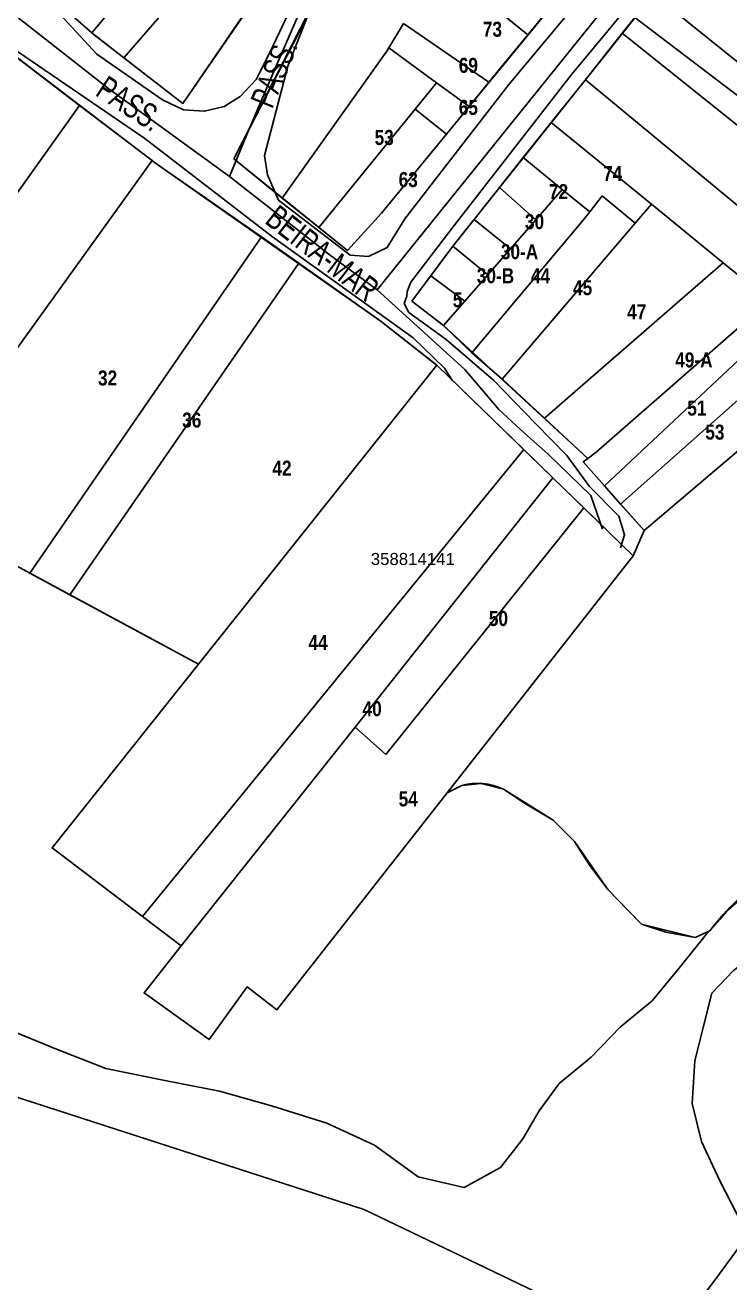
# Model space of a CAD drawing. Extents: x 199665 to 201826, y 4836581 to 4838476.
# Drawn here: x 200226.3 to 200343.5, y 4836934.7 to 4837143.9 of the extents above; entities that cross this region are included whole.
import ezdxf
from ezdxf.enums import TextEntityAlignment as Align

# ---------------------------------------------------------------- set-up
doc = ezdxf.new("R2010")
doc.units = 0
doc.header["$LTSCALE"] = 1.5
doc.header["$MEASUREMENT"] = 0
for name, color, linetype in [('CD-MALHA-LOTES', 40, 'CONTINUOUS'), ('CD_TXT_QUADRA', 7, 'CONTINUOUS'), ('HD-CURSO-PERENE', 170, 'CONTINUOUS'), ('LM-LIM-SETOR-FISCAL', 7, 'CONTINUOUS'), ('RU-QUADRAS', 6, 'CONTINUOUS'), ('SV-EIXO-RUA-N-PAV', 6, 'CONTINUOUS'), ('SV-RUA-NAO-PAV-S-GUIA-C-GUIA', 7, 'CONTINUOUS'), ('SV-TXT-RUA-N-PAV-S-GUIA-C-GUIA', 7, 'CONTINUOUS'), ('Th_NmrPort', 1, 'CONTINUOUS')]:
    doc.layers.add(name, color=color, linetype=linetype)
doc.styles.add('ARIAL', font='ARIAL.TTF')
doc.styles.add('MONOTXT', font='ARIAL.TTF', dxfattribs={"height": 0.2})
doc.styles.get("Standard").update_dxf_attribs({"font": 'swisscbo.ttf'})
doc.linetypes.add('Limite', pattern='A,20,-3,[130,ltypeshp.shx,S=6.35,R=0,X=0,Y=0],-3,20', length=46)

msp = doc.modelspace()

# ---------------------------------------------------------------- linework, layer by layer
at = {"layer": 'CD-MALHA-LOTES', "linetype": 'Continuous'}
for p, q in [((200269.32, 4837180.48), (200237.37, 4837142.61)), ((200275.08, 4837175.69), (200242.73, 4837138.46)), ((200278.35, 4837168.39), (200252.53, 4837130.87)), ((200237.37, 4837142.61), (200216.6, 4837161.14)), ((200278.32, 4837155.66), (200261, 4837121.63)), ((200295.86, 4837153.69), (200309.93, 4837142.27)), ((200356.47, 4837128.3), (200330.8, 4837149.04)), ((200313.05, 4837146.07), (200309.93, 4837142.27)), ((200325.61, 4837142.53), (200327.71, 4837145.15)), ((200327.71, 4837145.15), (200349.72, 4837128.4)), ((200286.78, 4837140.11), (200289.22, 4837144.14)), ((200303.44, 4837134.37), (200289.22, 4837144.14)), ((200220.79, 4837141.63), (200235.37, 4837130.53)), ((200242.73, 4837138.46), (200237.37, 4837142.61)), ((200309.93, 4837142.27), (200303.44, 4837134.37)), ((200325.61, 4837142.53), (200319.47, 4837134.81)), ((200355.36, 4837118.68), (200325.61, 4837142.53)), ((200269.06, 4837115.13), (200286.46, 4837139.57)), ((200286.46, 4837139.57), (200286.78, 4837140.11)), ((200286.78, 4837140.11), (200294.74, 4837134.29)), ((200252.53, 4837130.87), (200242.73, 4837138.46)), ((200319.47, 4837134.81), (200313.8, 4837127.69)), ((200319.47, 4837134.81), (200356.01, 4837104.55)), ((200291.17, 4837129.91), (200294.74, 4837134.29)), ((200294.74, 4837134.29), (200300.13, 4837130.33)), ((200303.44, 4837134.37), (200300.13, 4837130.33)), ((200235.37, 4837130.53), (200191.91, 4837069.76)), ((200235.37, 4837130.53), (200247.41, 4837121.35)), ((200300.13, 4837130.33), (200296.38, 4837125.76)), ((200275.13, 4837110.24), (200291.17, 4837129.91)), ((200291.17, 4837129.91), (200296.38, 4837125.76)), ((200313.8, 4837127.69), (200309.14, 4837121.84)), ((200313.8, 4837127.69), (200330.45, 4837114.1)), ((200296.38, 4837125.76), (200285.58, 4837112.62)), ((200202.19, 4837058.49), (200247.41, 4837121.35)), ((200247.41, 4837121.35), (200247.97, 4837120.92)), ((200247.97, 4837120.92), (200265.6, 4837108.69)), ((200261, 4837121.63), (200269.06, 4837115.13)), ((200305.19, 4837116.86), (200309.14, 4837121.84)), ((200309.14, 4837121.84), (200315.63, 4837116.56)), ((200300.97, 4837111.56), (200305.19, 4837116.86)), ((200305.19, 4837116.86), (200311.23, 4837111.51)), ((200315.63, 4837116.56), (200311.23, 4837111.51)), ((200315.63, 4837116.56), (200320.21, 4837112.83)), ((200275.13, 4837110.24), (200269.06, 4837115.13)), ((200320.21, 4837112.83), (200322.28, 4837115.5)), ((200322.28, 4837115.5), (200327.74, 4837110.92)), ((200327.74, 4837110.92), (200330.45, 4837114.1)), ((200330.45, 4837114.1), (200342.41, 4837104.33)), ((200285.58, 4837112.62), (200279.91, 4837106.39)), ((200297.44, 4837107.12), (200300.97, 4837111.56)), ((200300.97, 4837111.56), (200307.01, 4837106.66)), ((200311.23, 4837111.51), (200307.01, 4837106.66)), ((200319.11, 4837111.42), (200320.21, 4837112.83)), ((200279.91, 4837106.39), (200275.13, 4837110.24)), ((200300.61, 4837089.4), (200319.11, 4837111.42)), ((200327.74, 4837110.92), (200305.66, 4837084.99)), ((200227.08, 4837052.73), (200265.6, 4837108.69)), ((200265.6, 4837108.69), (200271.83, 4837104.28)), ((200293.77, 4837102.21), (200297.44, 4837107.12)), ((200303.27, 4837102.37), (200297.44, 4837107.12)), ((200307.01, 4837106.66), (200303.27, 4837102.37)), ((200271.83, 4837104.28), (200233.71, 4837049.15)), ((200271.83, 4837104.28), (200285.5, 4837094.61)), ((200342.41, 4837104.33), (200312.65, 4837078.5)), ((200342.41, 4837104.33), (200350.1, 4837098.05)), ((200290.63, 4837097.99), (200293.77, 4837102.21)), ((200293.77, 4837102.21), (200299.44, 4837097.97)), ((200303.27, 4837102.37), (200299.44, 4837097.97)), ((200295.89, 4837093.9), (200290.63, 4837097.99)), ((200299.44, 4837097.97), (200295.89, 4837093.9)), ((200321.29, 4837072.85), (200346.77, 4837095.14)), ((200285.5, 4837094.61), (200294.77, 4837087.34)), ((200295.89, 4837093.9), (200300.61, 4837089.4)), ((200305.66, 4837084.99), (200300.61, 4837089.4)), ((200322.64, 4837067.27), (200345.83, 4837089.01)), ((200294.77, 4837087.34), (200255.12, 4837037.58)), ((200294.77, 4837087.34), (200294.9, 4837087.24)), ((200294.9, 4837087.24), (200309.22, 4837073.3)), ((200329.24, 4837059.82), (200360.53, 4837086.45)), ((200305.8, 4837084.87), (200305.66, 4837084.99)), ((200312.65, 4837078.5), (200305.8, 4837084.87)), ((200349, 4837085.24), (200325.34, 4837064.23)), ((200319.86, 4837071.79), (200312.65, 4837078.5)), ((200309.22, 4837073.3), (200245.84, 4836995.62)), ((200309.22, 4837073.3), (200314.06, 4837068.59)), ((200319.13, 4837071.25), (200319.86, 4837071.79)), ((200319.86, 4837071.79), (200321.29, 4837072.85)), ((200322.64, 4837067.27), (200319.13, 4837071.25)), ((200281.17, 4837027.15), (200314.06, 4837068.59)), ((200314.06, 4837068.59), (200319.22, 4837063.58)), ((200325.34, 4837064.23), (200322.64, 4837067.27)), ((200319.22, 4837063.58), (200286.31, 4837022.58)), ((200319.22, 4837063.58), (200327.41, 4837055.61)), ((200325.34, 4837064.23), (200329.24, 4837059.82)), ((200227.08, 4837052.73), (200214.23, 4837059.67)), ((200327.41, 4837055.61), (200329.24, 4837059.82)), ((200296.5, 4837016.23), (200327.41, 4837055.61)), ((200233.71, 4837049.15), (200227.08, 4837052.73)), ((200255.12, 4837037.58), (200233.71, 4837049.15)), ((200230.79, 4837007.04), (200255.12, 4837037.58)), ((200281.17, 4837027.15), (200252.27, 4836990.74)), ((200286.31, 4837022.58), (200281.17, 4837027.15)), ((200298.92, 4837017.42), (200296.5, 4837016.23)), ((200302.13, 4837017.77), (200298.92, 4837017.42)), ((200305.85, 4837016.81), (200302.13, 4837017.77)), ((200296.5, 4837016.23), (200268.17, 4836980.12)), ((200309.61, 4837014.31), (200305.85, 4837016.81)), ((200314.14, 4837011.65), (200309.61, 4837014.31)), ((200317.65, 4837008.14), (200314.14, 4837011.65)), ((200245.84, 4836995.62), (200230.79, 4837007.04)), ((200320.12, 4837004.28), (200317.65, 4837008.14)), ((200323.23, 4837000.12), (200320.12, 4837004.28)), ((200326.45, 4836996.81), (200323.23, 4837000.12)), ((200346.25, 4836999.61), (200343.48, 4836997.15)), ((200328.81, 4836994.36), (200326.45, 4836996.81)), ((200343.48, 4836997.15), (200341.91, 4836995.21)), ((200252.27, 4836990.74), (200245.84, 4836995.62)), ((200341.91, 4836995.21), (200340.18, 4836993.27)), ((200332.88, 4836993.05), (200328.81, 4836994.36)), ((200337.75, 4836992.15), (200332.88, 4836993.05)), ((200340.18, 4836993.27), (200337.75, 4836992.15)), ((200246.07, 4836982.93), (200252.27, 4836990.74)), ((200263.25, 4836983.93), (200256.88, 4836975.16)), ((200268.17, 4836980.12), (200263.25, 4836983.93)), ((200256.88, 4836975.16), (200246.07, 4836982.93))]:
    msp.add_line(p, q, dxfattribs=at)
at = {"layer": 'HD-CURSO-PERENE'}
for points in [[(200223.41, 4836976.9), (200231.25, 4836973.68), (200239.72, 4836970.38), (200249.55, 4836968.34), (200258.63, 4836966.59), (200267.3, 4836964.16), (200276.47, 4836961.26), (200284.4, 4836957.62), (200291.66, 4836952.34), (200299.32, 4836950.56), (200305.35, 4836953.88), (200309.06, 4836958.64), (200311.77, 4836963.3), (200315.1, 4836967.86), (200320.45, 4836972.23), (200325.33, 4836977.31), (200330.6, 4836981.62), (200335.23, 4836987.26), (200339.55, 4836992.62), (200343.09, 4836996.66), (200348.71, 4837001.59), (200353.84, 4837004.4), (200359.47, 4837007.43)], [(200360.96, 4837000.76), (200357.35, 4836996.65), (200353.28, 4836993.26), (200349.07, 4836990.39), (200344.09, 4836986.64), (200340.49, 4836982.91), (200339.05, 4836977.19), (200337.7, 4836971.62), (200337.25, 4836964.53), (200338.78, 4836958.2), (200341.85, 4836951.69), (200344.72, 4836946.08), (200346.59, 4836942.73), (200344.5, 4836939.92), (200341.16, 4836935.38), (200338.77, 4836932.22)]]:
    msp.add_lwpolyline(points, dxfattribs=at)
at = {"layer": 'LM-LIM-SETOR-FISCAL', "linetype": 'Limite', "ltscale": 0.1, "const_width": 0.25}
msp.add_lwpolyline([(199861, 4837164.59), (199908.88, 4837133.7), (199938.56, 4837114.82), (199971.53, 4837094.23), (200000, 4837075.45), (200028.14, 4837060.97), (200043.13, 4837053.13), (200062.4, 4837045.64), (200090.34, 4837034.83), (200140.34, 4837014.25), (200176.66, 4836991.56), (200210.76, 4836970.17), (200282.67, 4836946.91), (200337.67, 4836920.53), (200381.52, 4836893.07), (200415.77, 4836870.98), (200449.67, 4836849.24), (200502.54, 4836828.61)], dxfattribs=at)
at = {"layer": 'RU-QUADRAS', "color": 6, "linetype": 'Continuous'}
msp.add_lwpolyline([(200169.85, 4837202.94), (200208.32, 4837246.57), (200209.7, 4837245.31), (200232.97, 4837272.01), (200270.51, 4837241.4), (200269.35, 4837239.81), (200290.89, 4837221.1), (200292.38, 4837222.73), (200309.86, 4837206.39), (200278.65, 4837172.72), (200280.27, 4837171.38), (200252.53, 4837130.87), (200237.3, 4837142.66)], close=True, dxfattribs=at)
msp.add_lwpolyline([(200261, 4837121.63), (200287.9, 4837173.82, -0.052156), (200311.81, 4837201.66), (200319.29, 4837194.73), (200320.61, 4837196.3), (200341.96, 4837176.86), (200328.49, 4837160.6), (200327.01, 4837161.92), (200320.48, 4837155.41), (200318.62, 4837156.76), (200315.68, 4837152.59), (200317.39, 4837151.36), (200285.58, 4837112.62), (200279.91, 4837106.39)], format="xyb", close=True, dxfattribs=at)
msp.add_lwpolyline([(200210.38, 4837145.68), (200218.24, 4837138.62), (200220.79, 4837141.63), (200247.97, 4837120.92), (200285.5, 4837094.61), (200294.9, 4837087.24), (200327.41, 4837055.61), (200329.24, 4837059.82), (200319.13, 4837071.25), (200319.86, 4837071.79), (200295.89, 4837093.9), (200290.63, 4837097.99), (200297.44, 4837107.12), (200340.99, 4837161.84)], dxfattribs=at)
msp.add_lwpolyline([(200350.34, 4837002.75, 0.090942), (200340.18, 4836993.27), (200337.75, 4836992.15), (200328.81, 4836994.36), (200323.23, 4837000.12), (200317.65, 4837008.14), (200314.14, 4837011.65), (200305.85, 4837016.81, 0.182569), (200298.92, 4837017.42), (200296.5, 4837016.23), (200268.17, 4836980.12), (200263.25, 4836983.93), (200256.88, 4836975.16), (200246.07, 4836982.93), (200252.27, 4836990.74), (200230.79, 4837007.04), (200255.12, 4837037.58), (200214.23, 4837059.67)], format="xyb", dxfattribs=at)
at = {"layer": 'SV-EIXO-RUA-N-PAV'}
for points in [[(200260.28, 4837118.68), (200263.33, 4837126.09), (200267.99, 4837136.95), (200273.35, 4837149.38), (200278.86, 4837164.06), (200282.56, 4837171.3), (200284.09, 4837174.74), (200315.07, 4837209.05)], [(200322.34, 4837060.07), (200320.4, 4837065.66), (200313.3, 4837072.54), (200309.38, 4837075.94), (200305.1, 4837079.94), (200299.43, 4837086.63), (200284.82, 4837099.86), (200277.06, 4837105.56), (200260.28, 4837118.68), (200240.24, 4837133.29), (200224.79, 4837145.35), (200220.8, 4837148.61), (200222.48, 4837152.17), (200218.93, 4837157.03), (200208.27, 4837167.43), (200193.19, 4837181.16), (200168.7, 4837202.58), (200164.03, 4837206.6)], [(200348.87, 4837179.37), (200284.82, 4837099.86)]]:
    msp.add_lwpolyline(points, dxfattribs=at)
at = {"layer": 'SV-RUA-NAO-PAV-S-GUIA-C-GUIA'}
for points in [[(200229.24, 4837278.8), (200227.98, 4837279.18), (200226.99, 4837278.76), (200211.91, 4837256.19), (200194.84, 4837234.82), (200180.52, 4837217.26), (200168.76, 4837203.9), (200186.78, 4837188.09), (200198.87, 4837177.05), (200229.94, 4837147.96), (200238.2, 4837139.06), (200249.12, 4837131.46), (200252.62, 4837129.79), (200256.14, 4837129.57), (200259.39, 4837130.36), (200262.04, 4837131.99), (200264.72, 4837134.85), (200267.05, 4837139.46), (200273.18, 4837152.49), (200277.73, 4837164.86), (200280.27, 4837171.38), (200278.65, 4837172.72), (200311.68, 4837208.35)], [(200339.88, 4837183.27), (200343.18, 4837178.5), (200343.32, 4837176.45), (200341.83, 4837173.18), (200325.67, 4837156.67), (200306.73, 4837134.03), (200289.43, 4837111.64), (200286.53, 4837106.91), (200283.43, 4837105.39), (200280.36, 4837105.6), (200268.41, 4837114.75), (200266.6, 4837118.98), (200266.09, 4837122.2), (200269.98, 4837137.03), (200280.12, 4837162.87), (200287.9, 4837173.82), (200291.23, 4837178.16), (200295.23, 4837183.4), (200298.13, 4837187.19), (200315.18, 4837205.23)], [(200351.43, 4837173.08), (200349.15, 4837172.99), (200346.11, 4837170.54), (200317.21, 4837135.75), (200297.24, 4837110.08), (200290.42, 4837101.15), (200289.82, 4837099.56), (200289.8, 4837098.81), (200289.32, 4837097.6), (200290.13, 4837096.1), (200296.33, 4837091.58), (200304.2, 4837084.86), (200311.25, 4837077.57), (200316.4, 4837072.33), (200320.14, 4837067.17), (200325.03, 4837062.21), (200325.99, 4837059.13), (200325.31, 4837056.97)], [(200297.39, 4837084.72), (200296.05, 4837086.83), (200290.81, 4837091.85), (200267.44, 4837108.67), (200246.19, 4837125.03), (200225.18, 4837139.36), (200215.11, 4837147.66), (200213.16, 4837148.79)]]:
    msp.add_lwpolyline(points, dxfattribs=at)

# ---------------------------------------------------------------- texts
at = {"layer": 'CD_TXT_QUADRA', "color": 7, "linetype": 'Continuous', "style": 'MONOTXT'}
msp.add_text('358814141', height=2, dxfattribs=at).set_placement((200283.78, 4837054.1))
at = {"layer": 'SV-TXT-RUA-N-PAV-S-GUIA-C-GUIA', "style": 'ARIAL', "width": 0.7}
for s, rotation, p in [('PASS.              SÃO', 68, (200267.39, 4837129.82)), ('PASS.', 327, (200237.79, 4837132.3)), ('BEIRA-MAR', 322, (200265.98, 4837111.06))]:
    msp.add_text(s, height=4, rotation=rotation, dxfattribs=at).set_placement(p)
at = {"layer": 'Th_NmrPort', "color": 1}
for s, p in [('73', (200302.42, 4837143.2)), ('69', (200298.42, 4837137.2)), ('65', (200298.42, 4837130.2)), ('53', (200284.42, 4837125.2)), ('74', (200322.42, 4837119.2)), ('63', (200288.42, 4837118.2)), ('72', (200313.42, 4837116.2)), ('30', (200309.42, 4837111.2)), ('30-A', (200305.42, 4837106.2)), ('30-B', (200301.42, 4837102.2)), ('44', (200310.42, 4837102.2)), ('45', (200317.42, 4837100.2)), ('5', (200297.42, 4837098.2)), ('47', (200326.42, 4837096.2)), ('49-A', (200334.42, 4837088.2)), ('32', (200238.42, 4837085.2)), ('51', (200336.42, 4837080.2)), ('36', (200252.42, 4837078.2)), ('53', (200339.42, 4837076.2)), ('42', (200267.42, 4837070.2)), ('50', (200303.42, 4837045.2)), ('44', (200273.42, 4837041.2)), ('40', (200282.42, 4837030.2)), ('54', (200288.42, 4837015.2))]:
    msp.add_text(s, height=2.5, dxfattribs=at).set_placement(p, align=Align.MIDDLE_LEFT)

doc.saveas('drawing.dxf')
